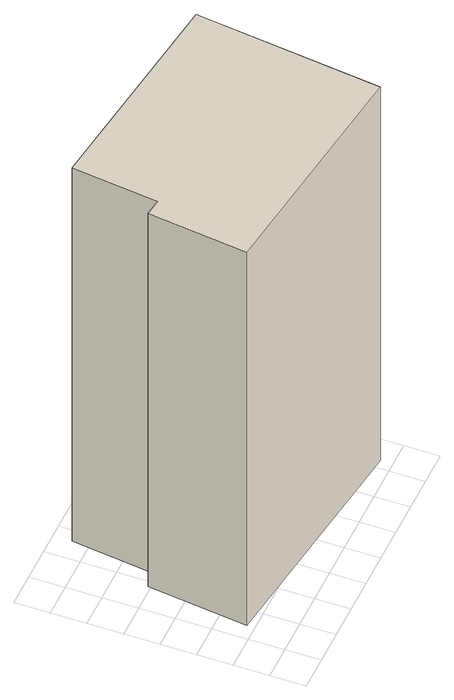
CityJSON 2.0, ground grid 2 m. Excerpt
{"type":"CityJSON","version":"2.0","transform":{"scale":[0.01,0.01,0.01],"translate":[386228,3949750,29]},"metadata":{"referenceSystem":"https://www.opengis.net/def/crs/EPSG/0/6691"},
"CityObjects":{
"building1":{"type":"Building","attributes":{"13+区市町村コード+大字・町コード+町・丁目コード":"13101040001","class":"3002","measuredHeight":29.3,"storeysAboveGround":7,"storeysBelowGround":1,"usage":"401","地区計画":"麹町地区","大字・町コード":"40","延べ面積換算係数":"1.00","町・丁目コード":"1"},"address":[{"country":"日本","locality":"東京都千代田区麹町一丁目"}],"geometry":[{"type":"Solid","lod":"1","boundaries":[[[[0,1,2,3,4,5]],[[0,5,6,7]],[[5,4,8,6]],[[4,3,9,8]],[[3,2,10,9]],[[2,1,11,10]],[[1,0,7,11]],[[7,6,8,9,10,11]]]]}]}
},
"vertices":[
[1459,70,44],[94,246,44],[167,816,44],[264,803,44],[328,1298,44],[1597,1134,44],[1597,1134,2684],[1459,70,2684],[328,1298,2684],[264,803,2684],[167,816,2684],[94,246,2684]
]}
